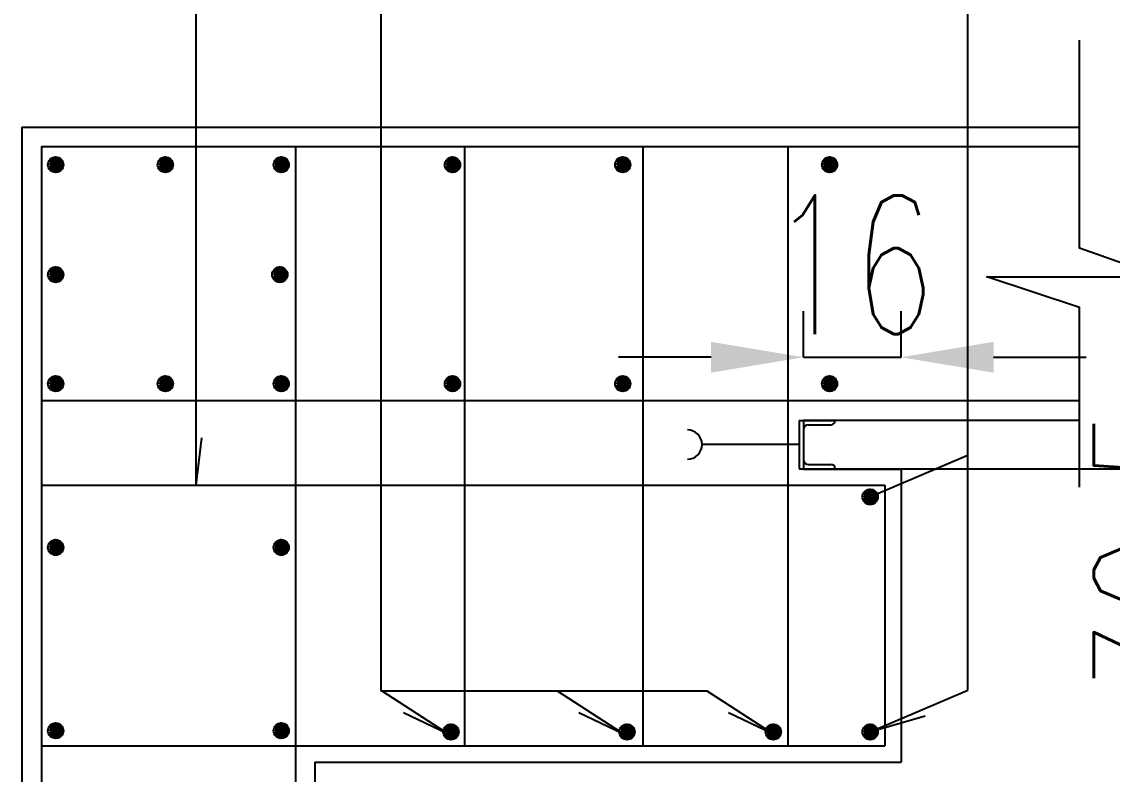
# Model space of a CAD drawing. Extents: x 5781 to 12795, y 1434 to 2653.
# Drawn here: x 8758.99 to 8782.58, y 2044.67 to 2060.94 of the extents above; entities that cross this region are included whole.
import ezdxf

# ---------------------------------------------------------------- set-up
doc = ezdxf.new("R2010")
doc.units = 0
doc.header["$LTSCALE"] = 5
doc.header["$PDMODE"] = 32
doc.header["$PDSIZE"] = 0.3
doc.layers.get('0').update_dxf_attribs({"linetype": 'CONTINUOUS'})
doc.layers.get('Defpoints').update_dxf_attribs({"linetype": 'CONTINUOUS'})
doc.layers.add('尺寸标注', color=4, linetype='CONTINUOUS')
doc.styles.get("Standard").update_dxf_attribs({"font": 'simplex1.shx', "width": 0.7, "bigfont": 'hztxt.shx'})
doc.dimstyles.new('比例1：25', dxfattribs={"dimtxt": 3, "dimasz": 2, "dimexe": 1, "dimexo": 1, "dimgap": 0.5, "dimtad": 1, "dimlfac": 2.5, "dimzin": 13, "dimdsep": 46, "dimtxsty": 'Standard', "dimcen": -0.09, "dimclrd": 256, "dimclre": 256, "dimclrt": 7, "dimaunit": 1, "dimadec": 0, "dimazin": 0, "dimtfac": 0.0005, "dimtix": 1, "dimtmove": 2, "dimatfit": 3, "dimfxl": 0, "dimtolj": 1, "dimtzin": 13, "dimarcsym": 0})

# ---------------------------------------------------------------- blocks, each defined once
blk = doc.blocks.new('*D1105')
at = {"layer": 'Defpoints', "color": 0, "ltscale": 0.5}
for p in [(8785.68, 2052.326), (8788.444, 2052.326), (8788.444, 2051.269)]:
    blk.add_point(p, dxfattribs=at)
at = {"layer": '尺寸标注', "lineweight": -2, "ltscale": 0.5}
for p, q in [((8785.68, 2054.326), (8785.68, 2056.326)), ((8787.444, 2052.326), (8784.68, 2052.326)), ((8785.68, 2051.269), (8785.68, 2052.326)), ((8787.444, 2051.269), (8784.68, 2051.269)), ((8785.68, 2049.269), (8785.68, 2047.269))]:
    blk.add_line(p, q, dxfattribs=at)
at = {"layer": '尺寸标注', "ltscale": 0.5}
for points in [[(8785.347, 2054.326), (8786.014, 2054.326), (8785.68, 2052.326)], [(8785.347, 2049.269), (8786.014, 2049.269), (8785.68, 2051.269)]]:
    blk.add_solid(points, dxfattribs=at)
at = {"layer": '尺寸标注', "color": 7, "ltscale": 0.5, "insert": (8783.68, 2051.797), "char_height": 3, "attachment_point": 5, "rotation": 90}
blk.add_mtext('\\A1;5', dxfattribs=at)
blk = doc.blocks.new('*D1106')
at = {"layer": 'Defpoints', "color": 0, "ltscale": 0.5}
for p in [(8788.444, 2051.269), (8785.68, 2044.926), (8788.444, 2044.926)]:
    blk.add_point(p, dxfattribs=at)
at = {"layer": '尺寸标注', "lineweight": -2, "ltscale": 0.5}
for p, q in [((8787.444, 2051.269), (8784.68, 2051.269)), ((8785.68, 2049.269), (8785.68, 2046.926)), ((8787.444, 2044.926), (8784.68, 2044.926))]:
    blk.add_line(p, q, dxfattribs=at)
at = {"layer": '尺寸标注', "ltscale": 0.5}
for points in [[(8785.347, 2049.269), (8786.014, 2049.269), (8785.68, 2051.269)], [(8785.347, 2046.926), (8786.014, 2046.926), (8785.68, 2044.926)]]:
    blk.add_solid(points, dxfattribs=at)
at = {"layer": '尺寸标注', "color": 7, "ltscale": 0.5, "insert": (8783.68, 2048.097), "char_height": 3, "attachment_point": 5, "rotation": 90}
blk.add_mtext('\\A1;30', dxfattribs=at)
blk = doc.blocks.new('*D1122')
at = {"layer": 'Defpoints', "color": 0, "ltscale": 0.5}
for p in [(8778.013, 2053.687), (8775.899, 2053.327), (8778.013, 2053.327)]:
    blk.add_point(p, dxfattribs=at)
at = {"layer": '尺寸标注', "lineweight": -2, "ltscale": 0.5}
for p, q in [((8775.899, 2053.687), (8775.899, 2054.687)), ((8778.013, 2053.687), (8778.013, 2054.687)), ((8773.899, 2053.687), (8771.899, 2053.687)), ((8775.899, 2053.687), (8778.013, 2053.687)), ((8780.013, 2053.687), (8782.013, 2053.687))]:
    blk.add_line(p, q, dxfattribs=at)
at = {"layer": '尺寸标注', "ltscale": 0.5}
for points in [[(8773.899, 2054.02), (8773.899, 2053.354), (8775.899, 2053.687)], [(8780.013, 2054.02), (8780.013, 2053.354), (8778.013, 2053.687)]]:
    blk.add_solid(points, dxfattribs=at)
at = {"layer": '尺寸标注', "color": 7, "ltscale": 0.5, "insert": (8776.956, 2055.687), "char_height": 3, "attachment_point": 5}
blk.add_mtext('\\A1;16', dxfattribs=at)

msp = doc.modelspace()

# ---------------------------------------------------------------- hatches: boundary and pattern name
h = msp.add_hatch()
h.set_pattern_fill('BRICK', color=3, scale=0.451007, angle=-90, style=0)
h.set_pattern_definition([(90, (10121.80913, -3953.88728), (-0.1127516779, 2e-17), []), (180, (10121.80913, -3953.88728), (-6e-17, -0.225503356), [0.112751678, -0.112751678]), (180, (10121.80913, -3953.77453), (-6e-17, -0.225503356), [-0.112751678, 0.112751678])])
h.paths.add_polyline_path([(8759.5524, 2057.8518, 1.0000006), (8759.8861, 2057.8518, 1.0000006)])
h = msp.add_hatch()
h.set_pattern_fill('EARTH', color=3, scale=0.112752, angle=-90, style=0)
h.set_pattern_definition([(90, (9100.153778, 550.38717), (-0.02818791946, 0.02818791946), [0.0281879195, -0.0281879195]), (90, (9100.143208, 550.38717), (-0.02818791946, 0.02818791946), [0.0281879195, -0.0281879195]), (90, (9100.132637, 550.38717), (-0.02818791946, 0.02818791946), [0.0281879195, -0.0281879195]), (180, (9100.129114, 550.390693), (-0.02818791946, -0.02818791946), [0.0281879195, -0.0281879195]), (180, (9100.129114, 550.401264), (-0.02818791946, -0.02818791946), [0.0281879195, -0.0281879195]), (180, (9100.129114, 550.411834), (-0.02818791946, -0.02818791946), [0.0281879195, -0.0281879195])])
h.paths.add_polyline_path([(8759.5896, 2057.9568), (8759.5896, 2057.8331), (8759.8851, 2057.8331, 0.4474167), (8759.7193, 2058.0187, 0.2262272)])
h.paths.add_polyline_path([(8759.5896, 2057.8331), (8759.5896, 2057.7467, 0.2262272), (8759.7193, 2057.6849, 0.3817721), (8759.8851, 2057.8331)])
h = msp.add_hatch()
h.set_pattern_fill('BRICK', color=3, scale=0.451007, angle=-90, style=0)
h.set_pattern_definition([(90, (10124.1822, -3953.88728), (-0.1127516779, 2e-17), []), (180, (10124.1822, -3953.88728), (-6e-17, -0.225503356), [0.112751678, -0.112751678]), (180, (10124.1822, -3953.77453), (-6e-17, -0.225503356), [-0.112751678, 0.112751678])])
h.paths.add_polyline_path([(8761.9254, 2057.8518, 1.0000006), (8762.2592, 2057.8518, 1.0000006)])
h = msp.add_hatch()
h.set_pattern_fill('EARTH', color=3, scale=0.112752, angle=-90, style=0)
h.set_pattern_definition([(90, (9102.526843, 550.38717), (-0.02818791946, 0.02818791946), [0.0281879195, -0.0281879195]), (90, (9102.516273, 550.38717), (-0.02818791946, 0.02818791946), [0.0281879195, -0.0281879195]), (90, (9102.505702, 550.38717), (-0.02818791946, 0.02818791946), [0.0281879195, -0.0281879195]), (180, (9102.50218, 550.390693), (-0.02818791946, -0.02818791946), [0.0281879195, -0.0281879195]), (180, (9102.50218, 550.401264), (-0.02818791946, -0.02818791946), [0.0281879195, -0.0281879195]), (180, (9102.50218, 550.411834), (-0.02818791946, -0.02818791946), [0.0281879195, -0.0281879195])])
h.paths.add_polyline_path([(8761.9627, 2057.9568), (8761.9627, 2057.8331), (8762.2581, 2057.8331, 0.4474167), (8762.0923, 2058.0187, 0.2262272)])
h.paths.add_polyline_path([(8761.9627, 2057.8331), (8761.9627, 2057.7467, 0.2262272), (8762.0923, 2057.6849, 0.3817721), (8762.2581, 2057.8331)])
h = msp.add_hatch()
h.set_pattern_fill('BRICK', color=3, scale=0.451007, angle=-90, style=0)
h.set_pattern_definition([(90, (10126.68955, -3953.88728), (-0.1127516779, 2e-17), []), (180, (10126.68955, -3953.88728), (-6e-17, -0.225503356), [0.112751678, -0.112751678]), (180, (10126.68955, -3953.77453), (-6e-17, -0.225503356), [-0.112751678, 0.112751678])])
h.paths.add_polyline_path([(8764.4328, 2057.8518, 1.0000006), (8764.7665, 2057.8518, 1.0000006)])
h = msp.add_hatch()
h.set_pattern_fill('EARTH', color=3, scale=0.112752, angle=-90, style=0)
h.set_pattern_definition([(90, (9105.034196, 550.38717), (-0.02818791946, 0.02818791946), [0.0281879195, -0.0281879195]), (90, (9105.023625, 550.38717), (-0.02818791946, 0.02818791946), [0.0281879195, -0.0281879195]), (90, (9105.013055, 550.38717), (-0.02818791946, 0.02818791946), [0.0281879195, -0.0281879195]), (180, (9105.009532, 550.390693), (-0.02818791946, -0.02818791946), [0.0281879195, -0.0281879195]), (180, (9105.009532, 550.401264), (-0.02818791946, -0.02818791946), [0.0281879195, -0.0281879195]), (180, (9105.009532, 550.411834), (-0.02818791946, -0.02818791946), [0.0281879195, -0.0281879195])])
h.paths.add_polyline_path([(8764.47, 2057.9568), (8764.47, 2057.8331), (8764.7655, 2057.8331, 0.4474167), (8764.5997, 2058.0187, 0.2262272)])
h.paths.add_polyline_path([(8764.47, 2057.8331), (8764.47, 2057.7467, 0.2262272), (8764.5997, 2057.6849, 0.3817721), (8764.7655, 2057.8331)])
h = msp.add_hatch()
h.set_pattern_fill('BRICK', color=3, scale=0.451007, angle=-90, style=0)
h.set_pattern_definition([(90, (10130.39469, -3953.88728), (-0.1127516779, 2e-17), []), (180, (10130.39469, -3953.88728), (-6e-17, -0.225503356), [0.112751678, -0.112751678]), (180, (10130.39469, -3953.77453), (-6e-17, -0.225503356), [-0.112751678, 0.112751678])])
h.paths.add_polyline_path([(8768.1379, 2057.8518, 1.0000006), (8768.4717, 2057.8518, 1.0000006)])
h = msp.add_hatch()
h.set_pattern_fill('EARTH', color=3, scale=0.112752, angle=-90, style=0)
h.set_pattern_definition([(90, (9108.739332, 550.38717), (-0.02818791946, 0.02818791946), [0.0281879195, -0.0281879195]), (90, (9108.728762, 550.38717), (-0.02818791946, 0.02818791946), [0.0281879195, -0.0281879195]), (90, (9108.71819, 550.38717), (-0.02818791946, 0.02818791946), [0.0281879195, -0.0281879195]), (180, (9108.714668, 550.390693), (-0.02818791946, -0.02818791946), [0.0281879195, -0.0281879195]), (180, (9108.714668, 550.401264), (-0.02818791946, -0.02818791946), [0.0281879195, -0.0281879195]), (180, (9108.714668, 550.411834), (-0.02818791946, -0.02818791946), [0.0281879195, -0.0281879195])])
h.paths.add_polyline_path([(8768.1751, 2057.9568), (8768.1751, 2057.8331), (8768.4706, 2057.8331, 0.4474167), (8768.3048, 2058.0187, 0.2262272)])
h.paths.add_polyline_path([(8768.1751, 2057.8331), (8768.1751, 2057.7467, 0.2262272), (8768.3048, 2057.6849, 0.3817721), (8768.4706, 2057.8331)])
h = msp.add_hatch()
h.set_pattern_fill('BRICK', color=3, scale=0.451007, angle=-90, style=0)
h.set_pattern_definition([(90, (10134.07851, -3953.88728), (-0.1127516779, 2e-17), []), (180, (10134.0785, -3953.88728), (-6e-17, -0.225503356), [0.112751678, -0.112751678]), (180, (10134.0785, -3953.77453), (-6e-17, -0.225503356), [-0.112751678, 0.112751678])])
h.paths.add_polyline_path([(8771.8218, 2057.8518, 1.0000006), (8772.1555, 2057.8518, 1.0000006)])
h = msp.add_hatch()
h.set_pattern_fill('EARTH', color=3, scale=0.112752, angle=-90, style=0)
h.set_pattern_definition([(90, (9112.423152, 550.38717), (-0.02818791946, 0.02818791946), [0.0281879195, -0.0281879195]), (90, (9112.412582, 550.38717), (-0.02818791946, 0.02818791946), [0.0281879195, -0.0281879195]), (90, (9112.40201, 550.38717), (-0.02818791946, 0.02818791946), [0.0281879195, -0.0281879195]), (180, (9112.398488, 550.390693), (-0.02818791946, -0.02818791946), [0.0281879195, -0.0281879195]), (180, (9112.398488, 550.401264), (-0.02818791946, -0.02818791946), [0.0281879195, -0.0281879195]), (180, (9112.398488, 550.411834), (-0.02818791946, -0.02818791946), [0.0281879195, -0.0281879195])])
h.paths.add_polyline_path([(8771.859, 2057.9568), (8771.859, 2057.8331), (8772.1545, 2057.8331, 0.4474167), (8771.9886, 2058.0187, 0.2262272)])
h.paths.add_polyline_path([(8771.859, 2057.8331), (8771.859, 2057.7467, 0.2262272), (8771.9886, 2057.6849, 0.3817721), (8772.1545, 2057.8331)])
h = msp.add_hatch()
h.set_pattern_fill('BRICK', color=3, scale=0.451007, angle=-90, style=0)
h.set_pattern_definition([(90, (10138.55391, -3953.88728), (-0.1127516779, 2e-17), []), (180, (10138.5539, -3953.88728), (-6e-17, -0.225503356), [0.112751678, -0.112751678]), (180, (10138.5539, -3953.77453), (-6e-17, -0.225503356), [-0.112751678, 0.112751678])])
h.paths.add_polyline_path([(8776.2972, 2057.8518, 1.0000006), (8776.6309, 2057.8518, 1.0000006)])
h = msp.add_hatch()
h.set_pattern_fill('EARTH', color=3, scale=0.112752, angle=-90, style=0)
h.set_pattern_definition([(90, (9116.898552, 550.38717), (-0.02818791946, 0.02818791946), [0.0281879195, -0.0281879195]), (90, (9116.887982, 550.38717), (-0.02818791946, 0.02818791946), [0.0281879195, -0.0281879195]), (90, (9116.877412, 550.38717), (-0.02818791946, 0.02818791946), [0.0281879195, -0.0281879195]), (180, (9116.873888, 550.390693), (-0.02818791946, -0.02818791946), [0.0281879195, -0.0281879195]), (180, (9116.873888, 550.401264), (-0.02818791946, -0.02818791946), [0.0281879195, -0.0281879195]), (180, (9116.873888, 550.411834), (-0.02818791946, -0.02818791946), [0.0281879195, -0.0281879195])])
h.paths.add_polyline_path([(8776.3344, 2057.9568), (8776.3344, 2057.8331), (8776.6299, 2057.8331, 0.4474167), (8776.464, 2058.0187, 0.2262272)])
h.paths.add_polyline_path([(8776.3344, 2057.8331), (8776.3344, 2057.7467, 0.2262272), (8776.464, 2057.6849, 0.3817721), (8776.6299, 2057.8331)])
h = msp.add_hatch()
h.set_pattern_fill('BRICK', color=3, scale=0.451007, angle=-90, style=0)
h.set_pattern_definition([(90, (10121.80913, -3956.26535), (-0.1127516779, 2e-17), []), (180, (10121.80913, -3956.26535), (-6e-17, -0.225503356), [0.112751678, -0.112751678]), (180, (10121.80913, -3956.1526), (-6e-17, -0.225503356), [-0.112751678, 0.112751678])])
h.paths.add_polyline_path([(8759.5524, 2055.4737, 1.0000006), (8759.8861, 2055.4737, 1.0000006)])
h = msp.add_hatch()
h.set_pattern_fill('EARTH', color=3, scale=0.112752, angle=-90, style=0)
h.set_pattern_definition([(90, (9100.153778, 548.009095), (-0.02818791946, 0.02818791946), [0.0281879195, -0.0281879195]), (90, (9100.143208, 548.009095), (-0.02818791946, 0.02818791946), [0.0281879195, -0.0281879195]), (90, (9100.132637, 548.009095), (-0.02818791946, 0.02818791946), [0.0281879195, -0.0281879195]), (180, (9100.129114, 548.01262), (-0.02818791946, -0.02818791946), [0.0281879195, -0.0281879195]), (180, (9100.129114, 548.02319), (-0.02818791946, -0.02818791946), [0.0281879195, -0.0281879195]), (180, (9100.129114, 548.03376), (-0.02818791946, -0.02818791946), [0.0281879195, -0.0281879195])])
h.paths.add_polyline_path([(8759.5896, 2055.5787), (8759.5896, 2055.4551), (8759.8851, 2055.4551, 0.4474167), (8759.7193, 2055.6406, 0.2262272)])
h.paths.add_polyline_path([(8759.5896, 2055.4551), (8759.5896, 2055.3687, 0.2262272), (8759.7193, 2055.3068, 0.3817721), (8759.8851, 2055.4551)])
h = msp.add_hatch()
h.set_pattern_fill('BRICK', color=3, scale=0.451007, angle=-90, style=0)
h.set_pattern_definition([(90, (10126.65883, -3956.26535), (-0.1127516779, 2e-17), []), (180, (10126.65883, -3956.26535), (-6e-17, -0.225503356), [0.112751678, -0.112751678]), (180, (10126.65883, -3956.1526), (-6e-17, -0.225503356), [-0.112751678, 0.112751678])])
h.paths.add_polyline_path([(8764.4021, 2055.4737, 1.0000006), (8764.7358, 2055.4737, 1.0000006)])
h = msp.add_hatch()
h.set_pattern_fill('EARTH', color=3, scale=0.112752, angle=-90, style=0)
h.set_pattern_definition([(90, (9105.003477, 548.009095), (-0.02818791946, 0.02818791946), [0.0281879195, -0.0281879195]), (90, (9104.992907, 548.009095), (-0.02818791946, 0.02818791946), [0.0281879195, -0.0281879195]), (90, (9104.982336, 548.009095), (-0.02818791946, 0.02818791946), [0.0281879195, -0.0281879195]), (180, (9104.978813, 548.01262), (-0.02818791946, -0.02818791946), [0.0281879195, -0.0281879195]), (180, (9104.978813, 548.02319), (-0.02818791946, -0.02818791946), [0.0281879195, -0.0281879195]), (180, (9104.978813, 548.03376), (-0.02818791946, -0.02818791946), [0.0281879195, -0.0281879195])])
h.paths.add_polyline_path([(8764.4393, 2055.5787), (8764.4393, 2055.4551), (8764.7348, 2055.4551, 0.4474167), (8764.569, 2055.6406, 0.2262272)])
h.paths.add_polyline_path([(8764.4393, 2055.4551), (8764.4393, 2055.3687, 0.2262272), (8764.569, 2055.3068, 0.3817721), (8764.7348, 2055.4551)])
h = msp.add_hatch()
h.set_pattern_fill('BRICK', color=3, scale=0.451007, angle=-90, style=0)
h.set_pattern_definition([(90, (10121.80913, -3958.62564), (-0.1127516779, 2e-17), []), (180, (10121.80913, -3958.62564), (-6e-17, -0.225503356), [0.112751678, -0.112751678]), (180, (10121.80913, -3958.5129), (-6e-17, -0.225503356), [-0.112751678, 0.112751678])])
h.paths.add_polyline_path([(8759.5524, 2053.1134, 1.0000006), (8759.8861, 2053.1134, 1.0000006)])
h = msp.add_hatch()
h.set_pattern_fill('EARTH', color=3, scale=0.112752, angle=-90, style=0)
h.set_pattern_definition([(90, (9100.153778, 545.648803), (-0.02818791946, 0.02818791946), [0.0281879195, -0.0281879195]), (90, (9100.143208, 545.648803), (-0.02818791946, 0.02818791946), [0.0281879195, -0.0281879195]), (90, (9100.132637, 545.648803), (-0.02818791946, 0.02818791946), [0.0281879195, -0.0281879195]), (180, (9100.129114, 545.652326), (-0.02818791946, -0.02818791946), [0.0281879195, -0.0281879195]), (180, (9100.129114, 545.662897), (-0.02818791946, -0.02818791946), [0.0281879195, -0.0281879195]), (180, (9100.129114, 545.673467), (-0.02818791946, -0.02818791946), [0.0281879195, -0.0281879195])])
h.paths.add_polyline_path([(8759.5896, 2053.2185), (8759.5896, 2053.0948), (8759.8851, 2053.0948, 0.4474167), (8759.7193, 2053.2803, 0.2262272)])
h.paths.add_polyline_path([(8759.5896, 2053.0948), (8759.5896, 2053.0084, 0.2262272), (8759.7193, 2052.9465, 0.3817721), (8759.8851, 2053.0948)])
h = msp.add_hatch()
h.set_pattern_fill('BRICK', color=3, scale=0.451007, angle=-90, style=0)
h.set_pattern_definition([(90, (10124.1822, -3958.62564), (-0.1127516779, 2e-17), []), (180, (10124.1822, -3958.62564), (-6e-17, -0.225503356), [0.112751678, -0.112751678]), (180, (10124.1822, -3958.5129), (-6e-17, -0.225503356), [-0.112751678, 0.112751678])])
h.paths.add_polyline_path([(8761.9254, 2053.1134, 1.0000006), (8762.2592, 2053.1134, 1.0000006)])
h = msp.add_hatch()
h.set_pattern_fill('EARTH', color=3, scale=0.112752, angle=-90, style=0)
h.set_pattern_definition([(90, (9102.526843, 545.648803), (-0.02818791946, 0.02818791946), [0.0281879195, -0.0281879195]), (90, (9102.516273, 545.648803), (-0.02818791946, 0.02818791946), [0.0281879195, -0.0281879195]), (90, (9102.505702, 545.648803), (-0.02818791946, 0.02818791946), [0.0281879195, -0.0281879195]), (180, (9102.50218, 545.652326), (-0.02818791946, -0.02818791946), [0.0281879195, -0.0281879195]), (180, (9102.50218, 545.662897), (-0.02818791946, -0.02818791946), [0.0281879195, -0.0281879195]), (180, (9102.50218, 545.673467), (-0.02818791946, -0.02818791946), [0.0281879195, -0.0281879195])])
h.paths.add_polyline_path([(8761.9627, 2053.2185), (8761.9627, 2053.0948), (8762.2581, 2053.0948, 0.4474167), (8762.0923, 2053.2803, 0.2262272)])
h.paths.add_polyline_path([(8761.9627, 2053.0948), (8761.9627, 2053.0084, 0.2262272), (8762.0923, 2052.9465, 0.3817721), (8762.2581, 2053.0948)])
h = msp.add_hatch()
h.set_pattern_fill('BRICK', color=3, scale=0.451007, angle=-90, style=0)
h.set_pattern_definition([(90, (10126.68955, -3958.62564), (-0.1127516779, 2e-17), []), (180, (10126.68955, -3958.62564), (-6e-17, -0.225503356), [0.112751678, -0.112751678]), (180, (10126.68955, -3958.5129), (-6e-17, -0.225503356), [-0.112751678, 0.112751678])])
h.paths.add_polyline_path([(8764.4328, 2053.1134, 1.0000006), (8764.7665, 2053.1134, 1.0000006)])
h = msp.add_hatch()
h.set_pattern_fill('EARTH', color=3, scale=0.112752, angle=-90, style=0)
h.set_pattern_definition([(90, (9105.034196, 545.648803), (-0.02818791946, 0.02818791946), [0.0281879195, -0.0281879195]), (90, (9105.023625, 545.648803), (-0.02818791946, 0.02818791946), [0.0281879195, -0.0281879195]), (90, (9105.013055, 545.648803), (-0.02818791946, 0.02818791946), [0.0281879195, -0.0281879195]), (180, (9105.009532, 545.652326), (-0.02818791946, -0.02818791946), [0.0281879195, -0.0281879195]), (180, (9105.009532, 545.662897), (-0.02818791946, -0.02818791946), [0.0281879195, -0.0281879195]), (180, (9105.009532, 545.673467), (-0.02818791946, -0.02818791946), [0.0281879195, -0.0281879195])])
h.paths.add_polyline_path([(8764.47, 2053.2185), (8764.47, 2053.0948), (8764.7655, 2053.0948, 0.4474167), (8764.5997, 2053.2803, 0.2262272)])
h.paths.add_polyline_path([(8764.47, 2053.0948), (8764.47, 2053.0084, 0.2262272), (8764.5997, 2052.9465, 0.3817721), (8764.7655, 2053.0948)])
h = msp.add_hatch()
h.set_pattern_fill('BRICK', color=3, scale=0.451007, angle=-90, style=0)
h.set_pattern_definition([(90, (10130.39469, -3958.62564), (-0.1127516779, 2e-17), []), (180, (10130.39469, -3958.62564), (-6e-17, -0.225503356), [0.112751678, -0.112751678]), (180, (10130.39469, -3958.5129), (-6e-17, -0.225503356), [-0.112751678, 0.112751678])])
h.paths.add_polyline_path([(8768.1379, 2053.1134, 1.0000006), (8768.4717, 2053.1134, 1.0000006)])
h = msp.add_hatch()
h.set_pattern_fill('EARTH', color=3, scale=0.112752, angle=-90, style=0)
h.set_pattern_definition([(90, (9108.739332, 545.648803), (-0.02818791946, 0.02818791946), [0.0281879195, -0.0281879195]), (90, (9108.728762, 545.648803), (-0.02818791946, 0.02818791946), [0.0281879195, -0.0281879195]), (90, (9108.71819, 545.648803), (-0.02818791946, 0.02818791946), [0.0281879195, -0.0281879195]), (180, (9108.714668, 545.652326), (-0.02818791946, -0.02818791946), [0.0281879195, -0.0281879195]), (180, (9108.714668, 545.662897), (-0.02818791946, -0.02818791946), [0.0281879195, -0.0281879195]), (180, (9108.714668, 545.673467), (-0.02818791946, -0.02818791946), [0.0281879195, -0.0281879195])])
h.paths.add_polyline_path([(8768.1751, 2053.2185), (8768.1751, 2053.0948), (8768.4706, 2053.0948, 0.4474167), (8768.3048, 2053.2803, 0.2262272)])
h.paths.add_polyline_path([(8768.1751, 2053.0948), (8768.1751, 2053.0084, 0.2262272), (8768.3048, 2052.9465, 0.3817721), (8768.4706, 2053.0948)])
h = msp.add_hatch()
h.set_pattern_fill('BRICK', color=3, scale=0.451007, angle=-90, style=0)
h.set_pattern_definition([(90, (10134.07851, -3958.62564), (-0.1127516779, 2e-17), []), (180, (10134.0785, -3958.62564), (-6e-17, -0.225503356), [0.112751678, -0.112751678]), (180, (10134.0785, -3958.5129), (-6e-17, -0.225503356), [-0.112751678, 0.112751678])])
h.paths.add_polyline_path([(8771.8218, 2053.1134, 1.0000006), (8772.1555, 2053.1134, 1.0000006)])
h = msp.add_hatch()
h.set_pattern_fill('EARTH', color=3, scale=0.112752, angle=-90, style=0)
h.set_pattern_definition([(90, (9112.423152, 545.648803), (-0.02818791946, 0.02818791946), [0.0281879195, -0.0281879195]), (90, (9112.412582, 545.648803), (-0.02818791946, 0.02818791946), [0.0281879195, -0.0281879195]), (90, (9112.40201, 545.648803), (-0.02818791946, 0.02818791946), [0.0281879195, -0.0281879195]), (180, (9112.398488, 545.652326), (-0.02818791946, -0.02818791946), [0.0281879195, -0.0281879195]), (180, (9112.398488, 545.662897), (-0.02818791946, -0.02818791946), [0.0281879195, -0.0281879195]), (180, (9112.398488, 545.673467), (-0.02818791946, -0.02818791946), [0.0281879195, -0.0281879195])])
h.paths.add_polyline_path([(8771.859, 2053.2185), (8771.859, 2053.0948), (8772.1545, 2053.0948, 0.4474167), (8771.9886, 2053.2803, 0.2262272)])
h.paths.add_polyline_path([(8771.859, 2053.0948), (8771.859, 2053.0084, 0.2262272), (8771.9886, 2052.9465, 0.3817721), (8772.1545, 2053.0948)])
h = msp.add_hatch()
h.set_pattern_fill('BRICK', color=3, scale=0.451007, angle=-90, style=0)
h.set_pattern_definition([(90, (10138.55391, -3958.62564), (-0.1127516779, 2e-17), []), (180, (10138.5539, -3958.62564), (-6e-17, -0.225503356), [0.112751678, -0.112751678]), (180, (10138.5539, -3958.5129), (-6e-17, -0.225503356), [-0.112751678, 0.112751678])])
h.paths.add_polyline_path([(8776.2972, 2053.1134, 1.0000006), (8776.6309, 2053.1134, 1.0000006)])
h = msp.add_hatch()
h.set_pattern_fill('EARTH', color=3, scale=0.112752, angle=-90, style=0)
h.set_pattern_definition([(90, (9116.898552, 545.648803), (-0.02818791946, 0.02818791946), [0.0281879195, -0.0281879195]), (90, (9116.887982, 545.648803), (-0.02818791946, 0.02818791946), [0.0281879195, -0.0281879195]), (90, (9116.877412, 545.648803), (-0.02818791946, 0.02818791946), [0.0281879195, -0.0281879195]), (180, (9116.873888, 545.652326), (-0.02818791946, -0.02818791946), [0.0281879195, -0.0281879195]), (180, (9116.873888, 545.662897), (-0.02818791946, -0.02818791946), [0.0281879195, -0.0281879195]), (180, (9116.873888, 545.673467), (-0.02818791946, -0.02818791946), [0.0281879195, -0.0281879195])])
h.paths.add_polyline_path([(8776.3344, 2053.2185), (8776.3344, 2053.0948), (8776.6299, 2053.0948, 0.4474167), (8776.464, 2053.2803, 0.2262272)])
h.paths.add_polyline_path([(8776.3344, 2053.0948), (8776.3344, 2053.0084, 0.2262272), (8776.464, 2052.9465, 0.3817721), (8776.6299, 2053.0948)])
h = msp.add_hatch()
h.set_pattern_fill('BRICK', color=3, scale=0.451007, angle=-90, style=0)
h.set_pattern_definition([(90, (10139.43274, -3961.0731), (-0.1127516779, 2e-17), []), (180, (10139.43274, -3961.0731), (-6e-17, -0.225503356), [0.112751678, -0.112751678]), (180, (10139.43274, -3960.96035), (-6e-17, -0.225503356), [-0.112751678, 0.112751678])])
h.paths.add_polyline_path([(8777.176, 2050.666, 1.0000006), (8777.5097, 2050.666, 1.0000006)])
h = msp.add_hatch()
h.set_pattern_fill('EARTH', color=3, scale=0.112752, angle=-90, style=0)
h.set_pattern_definition([(90, (9117.777387, 543.201344), (-0.02818791946, 0.02818791946), [0.0281879195, -0.0281879195]), (90, (9117.766817, 543.201344), (-0.02818791946, 0.02818791946), [0.0281879195, -0.0281879195]), (90, (9117.756246, 543.201344), (-0.02818791946, 0.02818791946), [0.0281879195, -0.0281879195]), (180, (9117.752723, 543.204867), (-0.02818791946, -0.02818791946), [0.0281879195, -0.0281879195]), (180, (9117.752723, 543.215438), (-0.02818791946, -0.02818791946), [0.0281879195, -0.0281879195]), (180, (9117.752723, 543.226008), (-0.02818791946, -0.02818791946), [0.0281879195, -0.0281879195])])
h.paths.add_polyline_path([(8777.2132, 2050.771), (8777.2132, 2050.6473), (8777.5087, 2050.6473, 0.4474167), (8777.3429, 2050.8328, 0.2262272)])
h.paths.add_polyline_path([(8777.2132, 2050.6473), (8777.2132, 2050.5609, 0.2262272), (8777.3429, 2050.4991, 0.3817721), (8777.5087, 2050.6473)])
h = msp.add_hatch()
h.set_pattern_fill('BRICK', color=3, scale=0.451007, angle=-90, style=0)
h.set_pattern_definition([(90, (10121.80913, -3962.16799), (-0.1127516779, 2e-17), []), (180, (10121.80913, -3962.16799), (-6e-17, -0.225503356), [0.112751678, -0.112751678]), (180, (10121.80913, -3962.05523), (-6e-17, -0.225503356), [-0.112751678, 0.112751678])])
h.paths.add_polyline_path([(8759.5524, 2049.5711, 1.0000006), (8759.8861, 2049.5711, 1.0000006)])
h = msp.add_hatch()
h.set_pattern_fill('EARTH', color=3, scale=0.112752, angle=-90, style=0)
h.set_pattern_definition([(90, (9100.153778, 542.106462), (-0.02818791946, 0.02818791946), [0.0281879195, -0.0281879195]), (90, (9100.143208, 542.106462), (-0.02818791946, 0.02818791946), [0.0281879195, -0.0281879195]), (90, (9100.132637, 542.106462), (-0.02818791946, 0.02818791946), [0.0281879195, -0.0281879195]), (180, (9100.129114, 542.109985), (-0.02818791946, -0.02818791946), [0.0281879195, -0.0281879195]), (180, (9100.129114, 542.120556), (-0.02818791946, -0.02818791946), [0.0281879195, -0.0281879195]), (180, (9100.129114, 542.131126), (-0.02818791946, -0.02818791946), [0.0281879195, -0.0281879195])])
h.paths.add_polyline_path([(8759.5896, 2049.6761), (8759.5896, 2049.5524), (8759.8851, 2049.5524, 0.4474167), (8759.7193, 2049.7379, 0.2262272)])
h.paths.add_polyline_path([(8759.5896, 2049.5524), (8759.5896, 2049.466, 0.2262272), (8759.7193, 2049.4042, 0.3817721), (8759.8851, 2049.5524)])
h = msp.add_hatch()
h.set_pattern_fill('BRICK', color=3, scale=0.451007, angle=-90, style=0)
h.set_pattern_definition([(90, (10126.68955, -3962.16799), (-0.1127516779, 2e-17), []), (180, (10126.68955, -3962.16799), (-6e-17, -0.225503356), [0.112751678, -0.112751678]), (180, (10126.68955, -3962.05523), (-6e-17, -0.225503356), [-0.112751678, 0.112751678])])
h.paths.add_polyline_path([(8764.4328, 2049.5711, 1.0000006), (8764.7665, 2049.5711, 1.0000006)])
h = msp.add_hatch()
h.set_pattern_fill('EARTH', color=3, scale=0.112752, angle=-90, style=0)
h.set_pattern_definition([(90, (9105.034196, 542.106462), (-0.02818791946, 0.02818791946), [0.0281879195, -0.0281879195]), (90, (9105.023625, 542.106462), (-0.02818791946, 0.02818791946), [0.0281879195, -0.0281879195]), (90, (9105.013055, 542.106462), (-0.02818791946, 0.02818791946), [0.0281879195, -0.0281879195]), (180, (9105.009532, 542.109985), (-0.02818791946, -0.02818791946), [0.0281879195, -0.0281879195]), (180, (9105.009532, 542.120556), (-0.02818791946, -0.02818791946), [0.0281879195, -0.0281879195]), (180, (9105.009532, 542.131126), (-0.02818791946, -0.02818791946), [0.0281879195, -0.0281879195])])
h.paths.add_polyline_path([(8764.47, 2049.6761), (8764.47, 2049.5524), (8764.7655, 2049.5524, 0.4474167), (8764.5997, 2049.7379, 0.2262272)])
h.paths.add_polyline_path([(8764.47, 2049.5524), (8764.47, 2049.466, 0.2262272), (8764.5997, 2049.4042, 0.3817721), (8764.7655, 2049.5524)])
h = msp.add_hatch()
h.set_pattern_fill('BRICK', color=3, scale=0.451007, angle=-90, style=0)
h.set_pattern_definition([(90, (10121.80913, -3966.13145), (-0.1127516779, 2e-17), []), (180, (10121.80913, -3966.13145), (-6e-17, -0.225503356), [0.112751678, -0.112751678]), (180, (10121.80913, -3966.0187), (-6e-17, -0.225503356), [-0.112751678, 0.112751678])])
h.paths.add_polyline_path([(8759.5524, 2045.6076, 1.0000006), (8759.8861, 2045.6076, 1.0000006)])
h = msp.add_hatch()
h.set_pattern_fill('EARTH', color=3, scale=0.112752, angle=-90, style=0)
h.set_pattern_definition([(90, (9100.153778, 538.143), (-0.02818791946, 0.02818791946), [0.0281879195, -0.0281879195]), (90, (9100.143208, 538.143), (-0.02818791946, 0.02818791946), [0.0281879195, -0.0281879195]), (90, (9100.132637, 538.143), (-0.02818791946, 0.02818791946), [0.0281879195, -0.0281879195]), (180, (9100.129114, 538.146523), (-0.02818791946, -0.02818791946), [0.0281879195, -0.0281879195]), (180, (9100.129114, 538.157094), (-0.02818791946, -0.02818791946), [0.0281879195, -0.0281879195]), (180, (9100.129114, 538.167664), (-0.02818791946, -0.02818791946), [0.0281879195, -0.0281879195])])
h.paths.add_polyline_path([(8759.5896, 2045.7127), (8759.5896, 2045.589), (8759.8851, 2045.589, 0.4474167), (8759.7193, 2045.7745, 0.2262272)])
h.paths.add_polyline_path([(8759.5896, 2045.589), (8759.5896, 2045.5026, 0.2262272), (8759.7193, 2045.4407, 0.3817721), (8759.8851, 2045.589)])
h = msp.add_hatch()
h.set_pattern_fill('BRICK', color=3, scale=0.451007, angle=-90, style=0)
h.set_pattern_definition([(90, (10126.68955, -3966.13145), (-0.1127516779, 2e-17), []), (180, (10126.68955, -3966.13145), (-6e-17, -0.225503356), [0.112751678, -0.112751678]), (180, (10126.68955, -3966.0187), (-6e-17, -0.225503356), [-0.112751678, 0.112751678])])
h.paths.add_polyline_path([(8764.4328, 2045.6076, 1.0000006), (8764.7665, 2045.6076, 1.0000006)])
h = msp.add_hatch()
h.set_pattern_fill('EARTH', color=3, scale=0.112752, angle=-90, style=0)
h.set_pattern_definition([(90, (9105.034196, 538.143), (-0.02818791946, 0.02818791946), [0.0281879195, -0.0281879195]), (90, (9105.023625, 538.143), (-0.02818791946, 0.02818791946), [0.0281879195, -0.0281879195]), (90, (9105.013055, 538.143), (-0.02818791946, 0.02818791946), [0.0281879195, -0.0281879195]), (180, (9105.009532, 538.146523), (-0.02818791946, -0.02818791946), [0.0281879195, -0.0281879195]), (180, (9105.009532, 538.157094), (-0.02818791946, -0.02818791946), [0.0281879195, -0.0281879195]), (180, (9105.009532, 538.167664), (-0.02818791946, -0.02818791946), [0.0281879195, -0.0281879195])])
h.paths.add_polyline_path([(8764.47, 2045.7127), (8764.47, 2045.589), (8764.7655, 2045.589, 0.4474167), (8764.5997, 2045.7745, 0.2262272)])
h.paths.add_polyline_path([(8764.47, 2045.589), (8764.47, 2045.5026, 0.2262272), (8764.5997, 2045.4407, 0.3817721), (8764.7655, 2045.589)])
h = msp.add_hatch()
h.set_pattern_fill('BRICK', color=3, scale=0.451007, angle=-90, style=0)
h.set_pattern_definition([(90, (10130.36187, -3966.15838), (-0.1127516779, 2e-17), []), (180, (10130.36187, -3966.15838), (-6e-17, -0.225503356), [0.112751678, -0.112751678]), (180, (10130.36187, -3966.04563), (-6e-17, -0.225503356), [-0.112751678, 0.112751678])])
h.paths.add_polyline_path([(8768.1051, 2045.5807, 1.0000006), (8768.4389, 2045.5807, 1.0000006)])
h = msp.add_hatch()
h.set_pattern_fill('EARTH', color=3, scale=0.112752, angle=-90, style=0)
h.set_pattern_definition([(90, (9108.706515, 538.116065), (-0.02818791946, 0.02818791946), [0.0281879195, -0.0281879195]), (90, (9108.695944, 538.116065), (-0.02818791946, 0.02818791946), [0.0281879195, -0.0281879195]), (90, (9108.685374, 538.116065), (-0.02818791946, 0.02818791946), [0.0281879195, -0.0281879195]), (180, (9108.68185, 538.119588), (-0.02818791946, -0.02818791946), [0.0281879195, -0.0281879195]), (180, (9108.68185, 538.13016), (-0.02818791946, -0.02818791946), [0.0281879195, -0.0281879195]), (180, (9108.68185, 538.14073), (-0.02818791946, -0.02818791946), [0.0281879195, -0.0281879195])])
h.paths.add_polyline_path([(8768.1423, 2045.6857), (8768.1423, 2045.562), (8768.4378, 2045.562, 0.4474167), (8768.272, 2045.7476, 0.2262272)])
h.paths.add_polyline_path([(8768.1423, 2045.562), (8768.1423, 2045.4756, 0.2262272), (8768.272, 2045.4138, 0.3817721), (8768.4378, 2045.562)])
h = msp.add_hatch()
h.set_pattern_fill('BRICK', color=3, scale=0.451007, angle=-90, style=0)
h.set_pattern_definition([(90, (10134.17166, -3966.15838), (-0.1127516779, 2e-17), []), (180, (10134.17166, -3966.15838), (-6e-17, -0.225503356), [0.112751678, -0.112751678]), (180, (10134.17166, -3966.04563), (-6e-17, -0.225503356), [-0.112751678, 0.112751678])])
h.paths.add_polyline_path([(8771.9149, 2045.5807, 1.0000006), (8772.2486, 2045.5807, 1.0000006)])
h = msp.add_hatch()
h.set_pattern_fill('EARTH', color=3, scale=0.112752, angle=-90, style=0)
h.set_pattern_definition([(90, (9112.5163, 538.116065), (-0.02818791946, 0.02818791946), [0.0281879195, -0.0281879195]), (90, (9112.50573, 538.116065), (-0.02818791946, 0.02818791946), [0.0281879195, -0.0281879195]), (90, (9112.49516, 538.116065), (-0.02818791946, 0.02818791946), [0.0281879195, -0.0281879195]), (180, (9112.491635, 538.119588), (-0.02818791946, -0.02818791946), [0.0281879195, -0.0281879195]), (180, (9112.491635, 538.13016), (-0.02818791946, -0.02818791946), [0.0281879195, -0.0281879195]), (180, (9112.491635, 538.14073), (-0.02818791946, -0.02818791946), [0.0281879195, -0.0281879195])])
h.paths.add_polyline_path([(8771.9521, 2045.6857), (8771.9521, 2045.562), (8772.2476, 2045.562, 0.4474167), (8772.0818, 2045.7476, 0.2262272)])
h.paths.add_polyline_path([(8771.9521, 2045.562), (8771.9521, 2045.4756, 0.2262272), (8772.0818, 2045.4138, 0.3817721), (8772.2476, 2045.562)])
h = msp.add_hatch()
h.set_pattern_fill('BRICK', color=3, scale=0.451007, angle=-90, style=0)
h.set_pattern_definition([(90, (10137.33684, -3966.15838), (-0.1127516779, 2e-17), []), (180, (10137.33684, -3966.15838), (-6e-17, -0.225503356), [0.112751678, -0.112751678]), (180, (10137.33684, -3966.04563), (-6e-17, -0.225503356), [-0.112751678, 0.112751678])])
h.paths.add_polyline_path([(8775.0801, 2045.5807, 1.0000006), (8775.4138, 2045.5807, 1.0000006)])
h = msp.add_hatch()
h.set_pattern_fill('EARTH', color=3, scale=0.112752, angle=-90, style=0)
h.set_pattern_definition([(90, (9115.681488, 538.116065), (-0.02818791946, 0.02818791946), [0.0281879195, -0.0281879195]), (90, (9115.670918, 538.116065), (-0.02818791946, 0.02818791946), [0.0281879195, -0.0281879195]), (90, (9115.660347, 538.116065), (-0.02818791946, 0.02818791946), [0.0281879195, -0.0281879195]), (180, (9115.656824, 538.119588), (-0.02818791946, -0.02818791946), [0.0281879195, -0.0281879195]), (180, (9115.656824, 538.13016), (-0.02818791946, -0.02818791946), [0.0281879195, -0.0281879195]), (180, (9115.656824, 538.14073), (-0.02818791946, -0.02818791946), [0.0281879195, -0.0281879195])])
h.paths.add_polyline_path([(8775.1173, 2045.6857), (8775.1173, 2045.562), (8775.4128, 2045.562, 0.4474167), (8775.247, 2045.7476, 0.2262272)])
h.paths.add_polyline_path([(8775.1173, 2045.562), (8775.1173, 2045.4756, 0.2262272), (8775.247, 2045.4138, 0.3817721), (8775.4128, 2045.562)])
h = msp.add_hatch()
h.set_pattern_fill('BRICK', color=3, scale=0.451007, angle=-90, style=0)
h.set_pattern_definition([(90, (10139.43274, -3966.15838), (-0.1127516779, 2e-17), []), (180, (10139.43274, -3966.15838), (-6e-17, -0.225503356), [0.112751678, -0.112751678]), (180, (10139.43274, -3966.04563), (-6e-17, -0.225503356), [-0.112751678, 0.112751678])])
h.paths.add_polyline_path([(8777.176, 2045.5807, 1.0000006), (8777.5097, 2045.5807, 1.0000006)])
h = msp.add_hatch()
h.set_pattern_fill('EARTH', color=3, scale=0.112752, angle=-90, style=0)
h.set_pattern_definition([(90, (9117.777387, 538.116065), (-0.02818791946, 0.02818791946), [0.0281879195, -0.0281879195]), (90, (9117.766817, 538.116065), (-0.02818791946, 0.02818791946), [0.0281879195, -0.0281879195]), (90, (9117.756246, 538.116065), (-0.02818791946, 0.02818791946), [0.0281879195, -0.0281879195]), (180, (9117.752723, 538.119588), (-0.02818791946, -0.02818791946), [0.0281879195, -0.0281879195]), (180, (9117.752723, 538.13016), (-0.02818791946, -0.02818791946), [0.0281879195, -0.0281879195]), (180, (9117.752723, 538.14073), (-0.02818791946, -0.02818791946), [0.0281879195, -0.0281879195])])
h.paths.add_polyline_path([(8777.2132, 2045.6857), (8777.2132, 2045.562), (8777.5087, 2045.562, 0.4474167), (8777.3429, 2045.7476, 0.2262272)])
h.paths.add_polyline_path([(8777.2132, 2045.562), (8777.2132, 2045.4756, 0.2262272), (8777.3429, 2045.4138, 0.3817721), (8777.5087, 2045.562)])

# ---------------------------------------------------------------- linework, layer by layer
at = {"color": 3}
for p, q in [((8762.7552, 2050.9162), (8762.7552, 2064.255)), ((8766.7604, 2046.4664), (8766.7604, 2064.2591)), ((8779.4592, 2046.4867), (8779.4592, 2064.1872)), ((8762.7552, 2050.9162), (8762.8789, 2051.9472)), ((8777.369, 2050.6851), (8779.4349, 2051.5648)), ((8773.8177, 2046.4664), (8766.7604, 2046.4664)), ((8768.2767, 2045.4976), (8766.7868, 2046.4664)), ((8772.0694, 2045.4976), (8770.5794, 2046.4664)), ((8775.3076, 2045.4976), (8773.8177, 2046.4664)), ((8777.3933, 2045.6071), (8779.4592, 2046.4867)), ((8767.2468, 2046.0052), (8768.1808, 2045.5514)), ((8771.0395, 2046.0052), (8771.9735, 2045.5514)), ((8774.2777, 2046.0052), (8775.2117, 2045.5514)), ((8778.5331, 2045.9193), (8777.535, 2045.6328))]:
    msp.add_line(p, q, dxfattribs=at)
at = {"color": 1}
for p, q in [((8759.4087, 2058.2451), (8759.4087, 2035.4981)), ((8759.4087, 2058.2451), (8781.8712, 2058.2451)), ((8764.9053, 2058.2451), (8764.9053, 2035.4981)), ((8768.5675, 2058.2451), (8768.5675, 2045.2786)), ((8772.4237, 2058.2451), (8772.4237, 2045.2786)), ((8775.5583, 2058.2451), (8775.5583, 2045.2786)), ((8759.4087, 2052.7484), (8781.8712, 2052.7484)), ((8775.8041, 2051.7971), (8773.7041, 2051.7971)), ((8759.4087, 2050.9162), (8777.6604, 2050.9162)), ((8777.6604, 2050.9162), (8777.6604, 2045.2786)), ((8759.4087, 2045.2786), (8777.6604, 2045.2786))]:
    msp.add_line(p, q, dxfattribs=at)
at = {"color": 3}
for centre in [(8759.7193, 2057.8518), (8762.0923, 2057.8518), (8764.5997, 2057.8518), (8768.3048, 2057.8518), (8771.9886, 2057.8518), (8776.464, 2057.8518), (8759.7193, 2055.4737), (8764.569, 2055.4737), (8759.7193, 2053.1134), (8762.0923, 2053.1134), (8764.5997, 2053.1134), (8768.3048, 2053.1134), (8771.9886, 2053.1134), (8776.464, 2053.1134), (8777.3429, 2050.666), (8759.7193, 2049.5711), (8764.5997, 2049.5711), (8759.7193, 2045.6076), (8764.5997, 2045.6076), (8768.272, 2045.5807), (8772.0818, 2045.5807), (8775.247, 2045.5807), (8777.3429, 2045.5807)]:
    msp.add_circle(centre, 0.1669, dxfattribs=at)
at = {"color": 1}
msp.add_arc((8773.3879, 2051.7971), 0.3163, 270, 90, dxfattribs=at)
at = {"layer": 'Defpoints', "color": 0, "linetype": 'ByBlock'}
msp.add_point((8778.0127, 2050.2115), dxfattribs=at)
at = {"layer": '尺寸标注', "color": 0}
for p, q in [((8758.9859, 2058.6679), (8758.9859, 2035.4981)), ((8758.9859, 2058.6679), (8781.8712, 2058.6679)), ((8775.8041, 2052.3221), (8775.8041, 2051.2721)), ((8775.8041, 2052.3221), (8776.5811, 2052.3221)), ((8775.8986, 2052.3256), (8775.8986, 2051.2686)), ((8775.8986, 2052.3256), (8781.8712, 2052.3256)), ((8776.0036, 2052.2276), (8776.4971, 2052.2276)), ((8776.5811, 2052.3221), (8776.5811, 2052.3116)), ((8775.8986, 2052.1226), (8775.8986, 2051.4716)), ((8775.8041, 2051.2721), (8776.5811, 2051.2721)), ((8775.8986, 2051.2686), (8778.0127, 2051.2686)), ((8791.0759, 2051.2686), (8775.8986, 2051.2686)), ((8776.0036, 2051.3666), (8776.4971, 2051.3666)), ((8776.5811, 2051.2826), (8776.5811, 2051.2721)), ((8778.0127, 2051.2686), (8778.0127, 2044.9263)), ((8765.3281, 2044.9263), (8765.3281, 2035.4981)), ((8765.3281, 2044.9263), (8778.0127, 2044.9263))]:
    msp.add_line(p, q, dxfattribs=at)
at = {"layer": '尺寸标注', "ltscale": 0.5}
msp.add_line((8775.8041, 2051.2721), (8775.8041, 2051.2721), dxfattribs=at)
at = {"layer": '尺寸标注', "color": 0}
msp.add_lwpolyline([(8781.8712, 2050.8762), (8781.8712, 2054.7656), (8779.8645, 2055.4282), (8783.6216, 2055.4282), (8781.8712, 2056.0471), (8781.8712, 2060.5468)], dxfattribs=at)
for centre, radius, start, end in [((8776.0036, 2052.1226), 0.105, 90, 180), ((8776.4971, 2052.3116), 0.084, 270, 0), ((8776.0036, 2051.4716), 0.105, 180, 270), ((8776.4971, 2051.2826), 0.084, 0, 90)]:
    msp.add_arc(centre, radius, start, end, dxfattribs=at)

# ---------------------------------------------------------------- dimensions: what is measured, and where the dimension line sits
at = {"layer": '尺寸标注', "ltscale": 0.5}
dim = msp.add_linear_dim(base=(8778.0127, 2053.6871), p1=(8775.8986, 2053.3266), p2=(8778.0127, 2053.3266), text='16', dimstyle='比例1：25', dxfattribs=at)
dim.commit()
dim.dimension.update_dxf_attribs({"geometry": '*D1122', "text_midpoint": (8776.9557, 2055.6871)})
for p2, distance, text, picture, middle in [((8788.4435, 2052.3256), 2.7632, '5', '*D1105', (8783.6803, 2051.7971)), ((8788.4435, 2044.9263), -2.7632, '30', '*D1106', (8783.6803, 2048.0974))]:
    dim = msp.add_aligned_dim(p1=(8788.4435, 2051.2686), p2=p2, distance=distance, text=text, dimstyle='比例1：25', dxfattribs=at)
    dim.commit()
    dim.dimension.update_dxf_attribs({"geometry": picture, "text_midpoint": middle})

doc.saveas('drawing.dxf')
